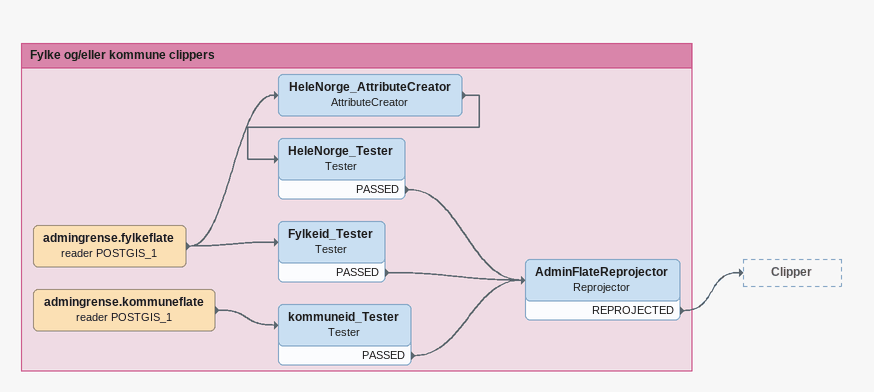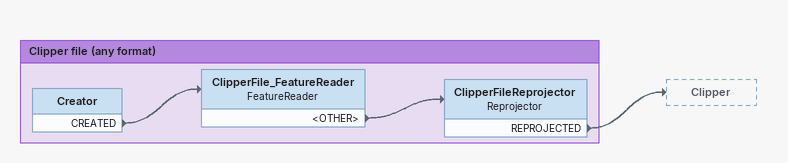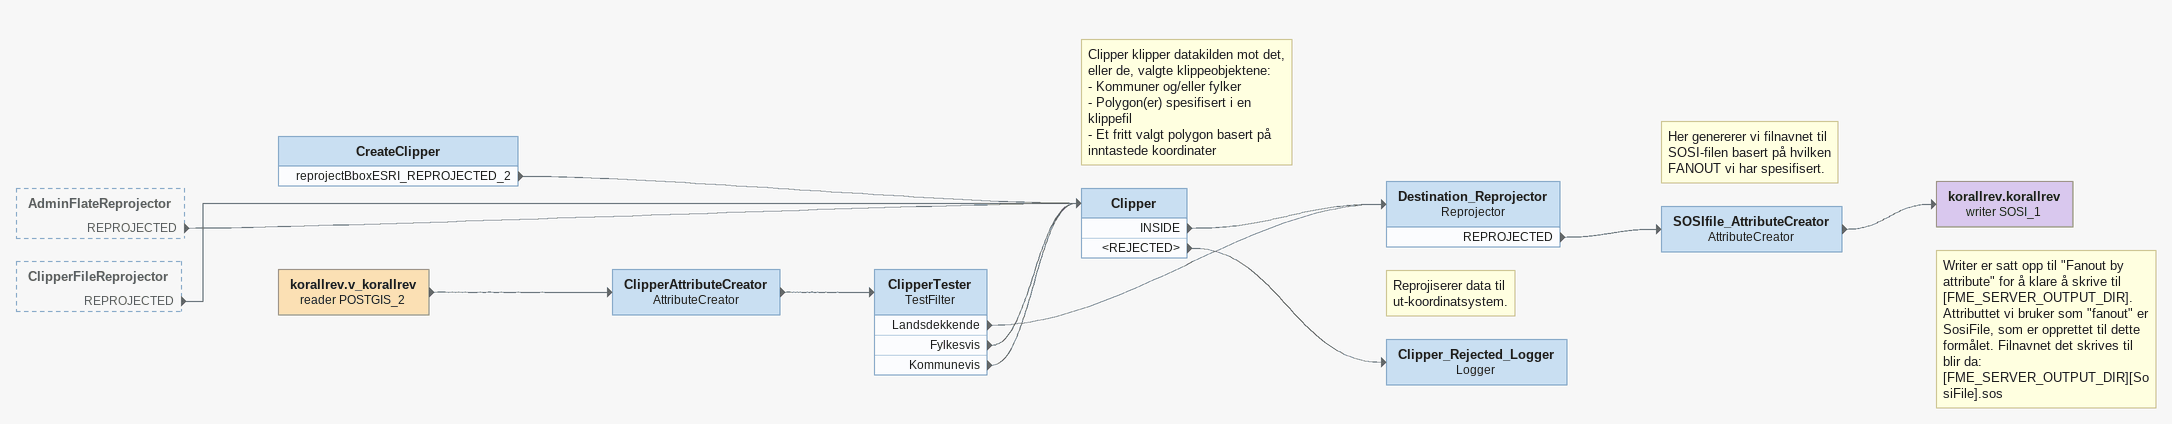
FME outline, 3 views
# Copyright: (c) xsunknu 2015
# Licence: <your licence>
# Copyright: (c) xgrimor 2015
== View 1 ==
Bookmark: Fylke og/eller kommune clippers
admingrense.fylkeflate (reader POSTGIS_1)
    -> Fylkeid_Tester
    -> HeleNorge_AttributeCreator
HeleNorge_AttributeCreator: AttributeCreator
    -> HeleNorge_Tester
HeleNorge_Tester: Tester
    PASSED -> AdminFlateReprojector
Fylkeid_Tester: Tester
    PASSED -> AdminFlateReprojector
admingrense.kommuneflate (reader POSTGIS_1)
    -> kommuneid_Tester
kommuneid_Tester: Tester
    PASSED -> AdminFlateReprojector
AdminFlateReprojector: Reprojector
    REPROJECTED -> Clipper

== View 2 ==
Bookmark: Clipper file (any format)
Creator
    CREATED -> ClipperFile_FeatureReader
ClipperFile_FeatureReader: FeatureReader
    <OTHER> -> ClipperFileReprojector
ClipperFileReprojector: Reprojector
    REPROJECTED -> Clipper

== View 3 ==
AdminFlateReprojector [outside]
    REPROJECTED -> Clipper
ClipperFileReprojector [outside]
    REPROJECTED -> Clipper
korallrev.v_korallrev (reader POSTGIS_2)
    -> ClipperAttributeCreator
ClipperAttributeCreator: AttributeCreator
    -> ClipperTester
ClipperTester: TestFilter
    Landsdekkende -> Destination_Reprojector
    Fylkesvis -> Clipper
    Kommunevis -> Clipper
CreateClipper
    reprojectBboxESRI_REPROJECTED_2 -> Clipper
Note: Clipper klipper datakilden mot det, eller de, valgte klippeobjektene: / - Kommuner og/eller fylker / - Polygon(er) spesifisert i en klippefil / - Et fritt valgt polygon basert på inntastede koordinater
Clipper
    INSIDE -> Destination_Reprojector
    <REJECTED> -> Clipper_Rejected_Logger
Note: Reprojiserer data til ut-koordinatsystem.
Destination_Reprojector: Reprojector
    REPROJECTED -> SOSIfile_AttributeCreator
Note: Her genererer vi filnavnet til SOSI-filen basert på hvilken FANOUT vi har spesifisert.
SOSIfile_AttributeCreator: AttributeCreator
    -> korallrev.korallrev (writer SOSI_1)
Note: Writer er satt opp til "Fanout by attribute" for å klare å skrive til [FME_SERVER_OUTPUT_DIR]. Attributtet vi bruker som "fanout" er SosiFile, som er opprettet til dette formålet. Filnavnet det skrives til blir da: / [FME_SERVER_OUTPUT_DIR][SosiFile].sos
korallrev.korallrev (writer SOSI_1)
Clipper_Rejected_Logger: Logger
